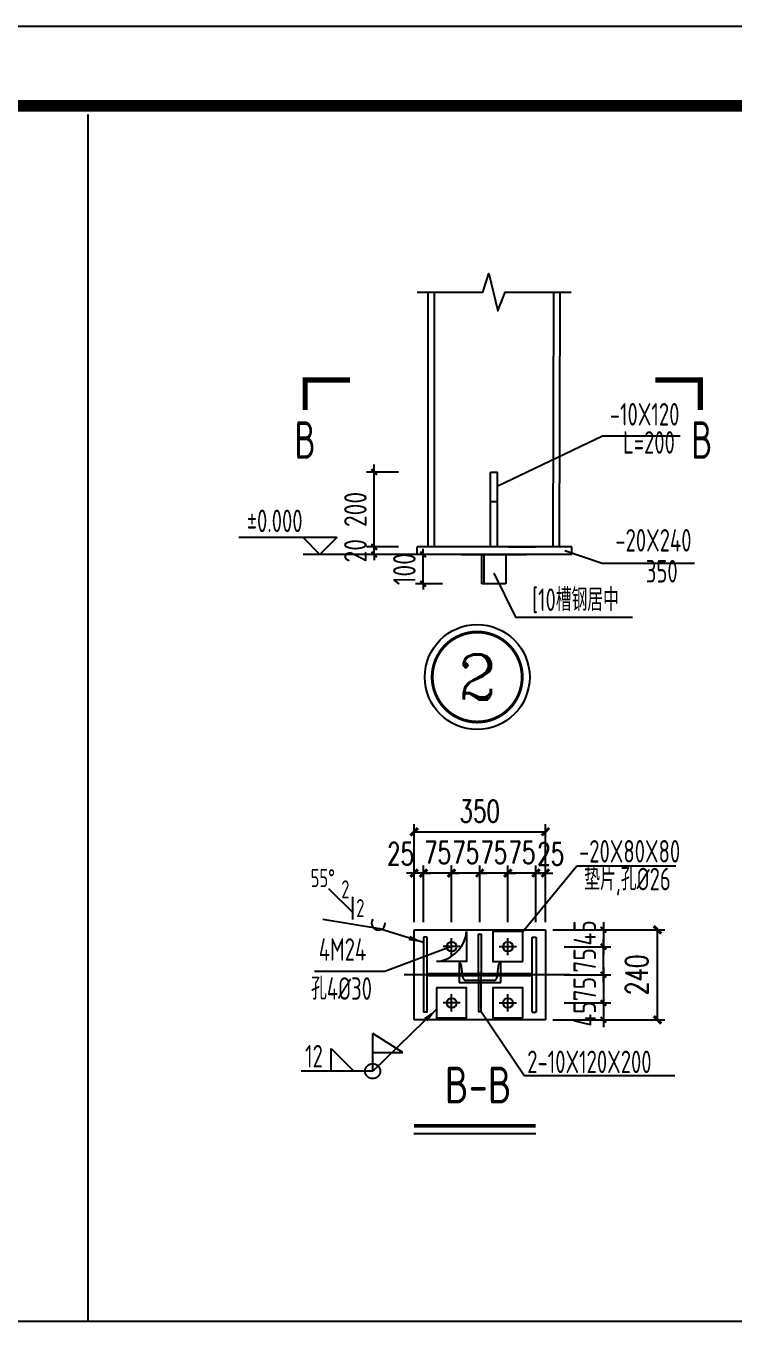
# Model space of a CAD drawing. Extents: x 177291 to 1288761, y 177638 to 322898.
# Drawn here: x 1239060 to 1248492, y 223406 to 240960 of the extents above; entities that cross this region are included whole.
import ezdxf
from ezdxf.enums import TextEntityAlignment as Align

# ---------------------------------------------------------------- set-up
doc = ezdxf.new("R2010")
doc.units = 0
doc.header["$LTSCALE"] = 1000
doc.linetypes.add('ACAD_ISO02W100', pattern=[15, 12, -3])
for name, color, linetype in [('AXIS', 3, 'Continuous'), ('DOTE', 1, 'Continuous'), ('GZ', 50, 'Continuous'), ('HfText', 7, 'Continuous'), ('NUM', 7, 'Continuous'), ('PUB_TEXT', 7, 'Continuous'), ('PUB_TITLE', 4, 'Continuous'), ('PZ', 202, 'Continuous'), ('TEXT', 7, 'Continuous'), ('TG', 110, 'Continuous'), ('THIN', 7, 'Continuous'), ('WELD', 7, 'Continuous'), ('YCX', 90, 'Continuous'), ('引出线', 3, 'Continuous'), ('引线', 3, 'Continuous'), ('虚线', 4, 'ACAD_ISO02W100')]:
    doc.layers.add(name, color=color, linetype=linetype)
doc.styles.add('_TCH_DIM_T3', font='SIMPLEX', dxfattribs={"width": 0.705882, "bigfont": 'GBCBIG'})
doc.styles.add('C', font='tssdeng.shx', dxfattribs={"height": 3, "bigfont": 'tssdchn.shx'})
doc.styles.add('COMPLEX', font='COMPLEX')
doc.styles.get("Standard").update_dxf_attribs({"font": 'gbenor.shx', "bigfont": 'gbcbig.shx'})
doc.styles.add('TSSD_Dimension', font='Tssdeng.shx', dxfattribs={"width": 0.8, "bigfont": 'hztxt.shx'})
doc.styles.add('TSSD_Label', font='tssdeng.shx', dxfattribs={"width": 0.7, "bigfont": 'hztxt.shx'})
doc.styles.add('TSSD_Norm', font='tssdeng.shx', dxfattribs={"bigfont": 'hztxt.shx'})
doc.styles.add('TSSD_Num', font='Tssdeng.shx', dxfattribs={"width": 0.7, "bigfont": 'hztxt.shx'})
doc.dimstyles.new('TCH_100_5', dxfattribs={"dimtxt": 297.5, "dimasz": 100, "dimexe": 100, "dimexo": 100, "dimgap": 126.25, "dimtad": 1, "dimdec": 0, "dimlfac": 0.2, "dimzin": 0, "dimdsep": 46, "dimtxsty": '_TCH_DIM_T3', "dimblk": 'ARCHTICK', "dimcen": 0.09, "dimclrd": 126, "dimclre": 126, "dimclrt": 7, "dimazin": 2, "dimtfac": 1, "dimtdec": 0, "dimtix": 1, "dimtmove": 2, "dimatfit": 3, "dimfxl": 1, "dimtolj": 1, "dimtzin": 0, "dimarcsym": 0})
doc.dimstyles.new('TSSD_20_100', dxfattribs={"dimtxt": 300, "dimasz": 75, "dimexe": 100, "dimexo": 250, "dimgap": 100, "dimtad": 1, "dimdec": 0, "dimlfac": 0.2, "dimzin": 0, "dimdsep": 46, "dimtxsty": 'TSSD_Dimension', "dimblk": 'ARCHTICK', "dimcen": 0, "dimdle": 100, "dimclrt": 7, "dimadec": 0, "dimazin": 0, "dimtfac": 1, "dimtdec": 0, "dimtix": 1, "dimtmove": 2, "dimatfit": 3, "dimfxl": 1, "dimtolj": 1, "dimtzin": 0, "dimarcsym": 0})
doc.dimstyles.new('TSSD_LEADER_STYLE_200.0', dxfattribs={"dimtxt": 0.18, "dimasz": 200, "dimexe": 0.18, "dimexo": 0.0625, "dimgap": 0.09, "dimtad": 0, "dimtih": 1, "dimtoh": 1, "dimdec": 4, "dimzin": 0, "dimdsep": 46, "dimtxsty": 'Standard', "dimcen": 0.09, "dimadec": 0, "dimazin": 0, "dimtfac": 1, "dimtdec": 4, "dimtofl": 0, "dimtmove": 0, "dimatfit": 3, "dimfxl": 1, "dimtolj": 1, "dimtzin": 0, "dimarcsym": 0})

# ---------------------------------------------------------------- blocks, each defined once
blk = doc.blocks.new('_ArchTick')
at = {"color": 0, "linetype": 'ByBlock', "const_width": 0.4}
blk.add_lwpolyline([(-0.5, -0.5), (0.5, 0.5)], dxfattribs=at)
blk = doc.blocks.new('*D232')
at = {"layer": 'AXIS', "color": 0, "linetype": 'ByBlock', "lineweight": -2, "transparency": 16777216}
for p, q in [((1243698, 233917), (1243698, 235117)), ((1244022, 235017), (1243598, 235017)), ((1244022, 234017), (1243598, 234017))]:
    blk.add_line(p, q, dxfattribs=at)
at = {"layer": 'Defpoints', "color": 0, "linetype": 'ByBlock', "transparency": 16777216}
for p in [(1243698, 235017), (1244272, 235017), (1244272, 234017)]:
    blk.add_point(p, dxfattribs=at)
at = {"layer": 'AXIS', "color": 0, "linetype": 'ByBlock', "lineweight": -2, "transparency": 16777216, "xscale": 75, "yscale": 75, "zscale": 75}
for p, rotation in [((1243698, 235017), 90), ((1243698, 234017), 270)]:
    blk.add_blockref('_ArchTick', p, dxfattribs=dict(at, rotation=rotation))
at = {"layer": 'AXIS', "color": 7, "linetype": 'ByBlock', "transparency": 16777216, "insert": (1243448, 234517), "char_height": 300, "attachment_point": 5, "rotation": 90, "style": 'TSSD_Dimension'}
blk.add_mtext('\\A1;200', dxfattribs=at)
blk = doc.blocks.new('*D233')
at = {"layer": 'AXIS', "color": 0, "linetype": 'ByBlock', "lineweight": -2, "transparency": 16777216}
for p, q in [((1244022, 234017), (1243598, 234017)), ((1243698, 234017), (1243698, 234092)), ((1243698, 233917), (1243698, 234017)), ((1244022, 233917), (1243598, 233917)), ((1243698, 233917), (1243698, 233842))]:
    blk.add_line(p, q, dxfattribs=at)
at = {"layer": 'Defpoints', "color": 0, "linetype": 'ByBlock', "transparency": 16777216}
for p in [(1243698, 234017), (1244272, 234017), (1244272, 233917)]:
    blk.add_point(p, dxfattribs=at)
at = {"layer": 'AXIS', "color": 0, "linetype": 'ByBlock', "lineweight": -2, "transparency": 16777216, "xscale": 75, "yscale": 75, "zscale": 75}
for p, rotation in [((1243698, 234017), 270), ((1243698, 233917), 90)]:
    blk.add_blockref('_ArchTick', p, dxfattribs=dict(at, rotation=rotation))
at = {"layer": 'AXIS', "color": 7, "linetype": 'ByBlock', "transparency": 16777216, "insert": (1243448, 233967), "char_height": 300, "attachment_point": 5, "rotation": 90, "style": 'TSSD_Dimension'}
blk.add_mtext('\\A1;20', dxfattribs=at)
blk = doc.blocks.new('*D234')
at = {"layer": 'AXIS', "color": 0, "linetype": 'ByBlock', "lineweight": -2, "transparency": 16777216}
for p, q in [((1244610, 233917), (1244251, 233917)), ((1244351, 233917), (1244351, 233992)), ((1244351, 233526), (1244351, 233917)), ((1244610, 233526), (1244251, 233526)), ((1244351, 233526), (1244351, 233451))]:
    blk.add_line(p, q, dxfattribs=at)
at = {"layer": 'Defpoints', "color": 0, "linetype": 'ByBlock', "transparency": 16777216}
for p in [(1244351, 233917), (1244860, 233917), (1244860, 233526)]:
    blk.add_point(p, dxfattribs=at)
at = {"layer": 'AXIS', "color": 0, "linetype": 'ByBlock', "lineweight": -2, "transparency": 16777216, "xscale": 75, "yscale": 75, "zscale": 75}
for p, rotation in [((1244351, 233917), 270), ((1244351, 233526), 90)]:
    blk.add_blockref('_ArchTick', p, dxfattribs=dict(at, rotation=rotation))
at = {"layer": 'AXIS', "color": 7, "linetype": 'ByBlock', "transparency": 16777216, "insert": (1244101, 233722), "char_height": 300, "attachment_point": 5, "rotation": 90, "style": 'TSSD_Dimension'}
blk.add_mtext('\\A1;100', dxfattribs=at)
blk = doc.blocks.new('ts_idx2')
at = {"color": 0, "linetype": 'ByBlock', "lineweight": -2, "const_width": 0.0333}
blk.add_lwpolyline([(-0.5, 0, 1), (0.5, 0, 1)], format="xyb", close=True, dxfattribs=at)
at = {"color": 0, "linetype": 'ByBlock', "lineweight": -2}
blk.add_circle((0, 0), 0.583, dxfattribs=at)
at = {"color": 0, "linetype": 'ByBlock', "lineweight": -2, "style": 'TSSD_Num', "width": 0.7}
blk.add_attdef('A', text='', height=0.5, dxfattribs=at).set_placement((0, 0), align=Align.MIDDLE_CENTER)
blk = doc.blocks.new('_WELD001')
at = {"linetype": 'ByBlock'}
h = blk.add_hatch(color=0, dxfattribs=at)
h.paths.add_polyline_path([(0.8, 0.5), (0, 1), (0, 0.5)], flags=16)
edge = h.paths.add_edge_path()
edge.add_line((0.8, 0.5), (0, 1))
edge.add_line((0, 0.5), (0.8, 0.5))
edge.add_line((0, 0), (0, 1))
at = {"color": 0, "linetype": 'ByBlock'}
for p, q in [((0, 0), (0, 1)), ((0.8, 0.5), (0, 1)), ((0, 0.5), (0.8, 0.5))]:
    blk.add_line(p, q, dxfattribs=at)
blk = doc.blocks.new('_WELD003')
at = {"color": 0, "linetype": 'ByBlock'}
blk.add_circle((0, 0), 0.5, dxfattribs=at)
blk = doc.blocks.new('_WELD004')
at = {"color": 0, "linetype": 'ByBlock'}
for p, q in [((0, 1), (1, 0)), ((0, 0), (0, 1))]:
    blk.add_line(p, q, dxfattribs=at)
blk = doc.blocks.new('*D237')
at = {"layer": 'AXIS', "color": 126, "linetype": 'ByBlock', "lineweight": -2, "transparency": 16777216}
for p, q in [((1244731, 229668), (1244631, 229668)), ((1244731, 229012), (1244731, 229768)), ((1245106, 229668), (1244731, 229668)), ((1245106, 229012), (1245106, 229768)), ((1245106, 229668), (1245206, 229668))]:
    blk.add_line(p, q, dxfattribs=at)
at = {"layer": 'Defpoints', "color": 0, "linetype": 'ByBlock', "transparency": 16777216}
for p in [(1244731, 229668), (1244731, 228912), (1245106, 228912)]:
    blk.add_point(p, dxfattribs=at)
at = {"layer": 'AXIS', "color": 126, "linetype": 'ByBlock', "lineweight": -2, "transparency": 16777216, "xscale": 100, "yscale": 100, "zscale": 100}
blk.add_blockref('_ArchTick', (1244731, 229668), dxfattribs=at)
at = {"layer": 'AXIS', "color": 126, "linetype": 'ByBlock', "lineweight": -2, "transparency": 16777216, "xscale": 100, "yscale": 100, "zscale": 100, "rotation": 180}
blk.add_blockref('_ArchTick', (1245106, 229668), dxfattribs=at)
at = {"layer": 'AXIS', "color": 7, "linetype": 'ByBlock', "transparency": 16777216, "insert": (1244919, 229943), "char_height": 297.5, "attachment_point": 5, "style": '_TCH_DIM_T3'}
blk.add_mtext('\\A1;75', dxfattribs=at)
blk = doc.blocks.new('*D238')
at = {"layer": 'AXIS', "color": 126, "linetype": 'ByBlock', "lineweight": -2, "transparency": 16777216}
for p, q in [((1244231, 229012), (1244231, 230319)), ((1245981, 229012), (1245981, 230319)), ((1244231, 230219), (1245981, 230219))]:
    blk.add_line(p, q, dxfattribs=at)
at = {"layer": 'Defpoints', "color": 0, "linetype": 'ByBlock', "transparency": 16777216}
for p in [(1245981, 230219), (1244231, 228912), (1245981, 228912)]:
    blk.add_point(p, dxfattribs=at)
at = {"layer": 'AXIS', "color": 126, "linetype": 'ByBlock', "lineweight": -2, "transparency": 16777216, "xscale": 100, "yscale": 100, "zscale": 100, "rotation": 180}
blk.add_blockref('_ArchTick', (1244231, 230219), dxfattribs=at)
at = {"layer": 'AXIS', "color": 126, "linetype": 'ByBlock', "lineweight": -2, "transparency": 16777216, "xscale": 100, "yscale": 100, "zscale": 100}
blk.add_blockref('_ArchTick', (1245981, 230219), dxfattribs=at)
at = {"layer": 'AXIS', "color": 7, "linetype": 'ByBlock', "transparency": 16777216, "insert": (1245106, 230494), "char_height": 297.5, "attachment_point": 5, "style": '_TCH_DIM_T3'}
blk.add_mtext('\\A1;350', dxfattribs=at)
blk = doc.blocks.new('*D239')
at = {"layer": 'AXIS', "color": 126, "linetype": 'ByBlock', "lineweight": -2, "transparency": 16777216}
for p, q in [((1244231, 229668), (1244131, 229668)), ((1244231, 229012), (1244231, 229768)), ((1244356, 229668), (1244231, 229668)), ((1244356, 229012), (1244356, 229768)), ((1244356, 229668), (1244456, 229668))]:
    blk.add_line(p, q, dxfattribs=at)
at = {"layer": 'Defpoints', "color": 0, "linetype": 'ByBlock', "transparency": 16777216}
for p in [(1244231, 229668), (1244231, 228912), (1244356, 228912)]:
    blk.add_point(p, dxfattribs=at)
at = {"layer": 'AXIS', "color": 126, "linetype": 'ByBlock', "lineweight": -2, "transparency": 16777216, "xscale": 100, "yscale": 100, "zscale": 100}
blk.add_blockref('_ArchTick', (1244231, 229668), dxfattribs=at)
at = {"layer": 'AXIS', "color": 126, "linetype": 'ByBlock', "lineweight": -2, "transparency": 16777216, "xscale": 100, "yscale": 100, "zscale": 100, "rotation": 180}
blk.add_blockref('_ArchTick', (1244356, 229668), dxfattribs=at)
at = {"layer": 'AXIS', "color": 7, "linetype": 'ByBlock', "transparency": 16777216, "insert": (1244051, 229926), "char_height": 297.5, "attachment_point": 5, "style": '_TCH_DIM_T3'}
blk.add_mtext('\\A1;25', dxfattribs=at)
blk = doc.blocks.new('*D240')
at = {"layer": 'AXIS', "color": 126, "linetype": 'ByBlock', "lineweight": -2, "transparency": 16777216}
for p, q in [((1245856, 229668), (1245756, 229668)), ((1245856, 229012), (1245856, 229768)), ((1245981, 229668), (1245856, 229668)), ((1245981, 229012), (1245981, 229768)), ((1245981, 229668), (1246081, 229668))]:
    blk.add_line(p, q, dxfattribs=at)
at = {"layer": 'Defpoints', "color": 0, "linetype": 'ByBlock', "transparency": 16777216}
for p in [(1245856, 229668), (1245856, 228912), (1245981, 228912)]:
    blk.add_point(p, dxfattribs=at)
at = {"layer": 'AXIS', "color": 126, "linetype": 'ByBlock', "lineweight": -2, "transparency": 16777216, "xscale": 100, "yscale": 100, "zscale": 100}
blk.add_blockref('_ArchTick', (1245856, 229668), dxfattribs=at)
at = {"layer": 'AXIS', "color": 126, "linetype": 'ByBlock', "lineweight": -2, "transparency": 16777216, "xscale": 100, "yscale": 100, "zscale": 100, "rotation": 180}
blk.add_blockref('_ArchTick', (1245981, 229668), dxfattribs=at)
at = {"layer": 'AXIS', "color": 7, "linetype": 'ByBlock', "transparency": 16777216, "insert": (1246053, 229923), "char_height": 297.5, "attachment_point": 5, "style": '_TCH_DIM_T3'}
blk.add_mtext('\\A1;25', dxfattribs=at)
blk = doc.blocks.new('*D241')
at = {"layer": 'AXIS', "color": 126, "linetype": 'ByBlock', "lineweight": -2, "transparency": 16777216}
for p, q in [((1245106, 229668), (1245006, 229668)), ((1245106, 229012), (1245106, 229768)), ((1245481, 229668), (1245106, 229668)), ((1245481, 229012), (1245481, 229768)), ((1245481, 229668), (1245581, 229668))]:
    blk.add_line(p, q, dxfattribs=at)
at = {"layer": 'Defpoints', "color": 0, "linetype": 'ByBlock', "transparency": 16777216}
for p in [(1245106, 229668), (1245106, 228912), (1245481, 228912)]:
    blk.add_point(p, dxfattribs=at)
at = {"layer": 'AXIS', "color": 126, "linetype": 'ByBlock', "lineweight": -2, "transparency": 16777216, "xscale": 100, "yscale": 100, "zscale": 100}
blk.add_blockref('_ArchTick', (1245106, 229668), dxfattribs=at)
at = {"layer": 'AXIS', "color": 126, "linetype": 'ByBlock', "lineweight": -2, "transparency": 16777216, "xscale": 100, "yscale": 100, "zscale": 100, "rotation": 180}
blk.add_blockref('_ArchTick', (1245481, 229668), dxfattribs=at)
at = {"layer": 'AXIS', "color": 7, "linetype": 'ByBlock', "transparency": 16777216, "insert": (1245294, 229943), "char_height": 297.5, "attachment_point": 5, "style": '_TCH_DIM_T3'}
blk.add_mtext('\\A1;75', dxfattribs=at)
blk = doc.blocks.new('*D242')
at = {"layer": 'AXIS', "color": 126, "linetype": 'ByBlock', "lineweight": -2, "transparency": 16777216}
for p, q in [((1244356, 229668), (1244256, 229668)), ((1244356, 229012), (1244356, 229768)), ((1244731, 229668), (1244356, 229668)), ((1244731, 229012), (1244731, 229768)), ((1244731, 229668), (1244831, 229668))]:
    blk.add_line(p, q, dxfattribs=at)
at = {"layer": 'Defpoints', "color": 0, "linetype": 'ByBlock', "transparency": 16777216}
for p in [(1244356, 229668), (1244356, 228912), (1244731, 228912)]:
    blk.add_point(p, dxfattribs=at)
at = {"layer": 'AXIS', "color": 126, "linetype": 'ByBlock', "lineweight": -2, "transparency": 16777216, "xscale": 100, "yscale": 100, "zscale": 100}
blk.add_blockref('_ArchTick', (1244356, 229668), dxfattribs=at)
at = {"layer": 'AXIS', "color": 126, "linetype": 'ByBlock', "lineweight": -2, "transparency": 16777216, "xscale": 100, "yscale": 100, "zscale": 100, "rotation": 180}
blk.add_blockref('_ArchTick', (1244731, 229668), dxfattribs=at)
at = {"layer": 'AXIS', "color": 7, "linetype": 'ByBlock', "transparency": 16777216, "insert": (1244544, 229943), "char_height": 297.5, "attachment_point": 5, "style": '_TCH_DIM_T3'}
blk.add_mtext('\\A1;75', dxfattribs=at)
blk = doc.blocks.new('*D243')
at = {"layer": 'AXIS', "color": 126, "linetype": 'ByBlock', "lineweight": -2, "transparency": 16777216}
for p, q in [((1245481, 229668), (1245381, 229668)), ((1245481, 229012), (1245481, 229768)), ((1245856, 229668), (1245481, 229668)), ((1245856, 229012), (1245856, 229768)), ((1245856, 229668), (1245956, 229668))]:
    blk.add_line(p, q, dxfattribs=at)
at = {"layer": 'Defpoints', "color": 0, "linetype": 'ByBlock', "transparency": 16777216}
for p in [(1245481, 229668), (1245481, 228912), (1245856, 228912)]:
    blk.add_point(p, dxfattribs=at)
at = {"layer": 'AXIS', "color": 126, "linetype": 'ByBlock', "lineweight": -2, "transparency": 16777216, "xscale": 100, "yscale": 100, "zscale": 100}
blk.add_blockref('_ArchTick', (1245481, 229668), dxfattribs=at)
at = {"layer": 'AXIS', "color": 126, "linetype": 'ByBlock', "lineweight": -2, "transparency": 16777216, "xscale": 100, "yscale": 100, "zscale": 100, "rotation": 180}
blk.add_blockref('_ArchTick', (1245856, 229668), dxfattribs=at)
at = {"layer": 'AXIS', "color": 7, "linetype": 'ByBlock', "transparency": 16777216, "insert": (1245669, 229943), "char_height": 297.5, "attachment_point": 5, "style": '_TCH_DIM_T3'}
blk.add_mtext('\\A1;75', dxfattribs=at)
blk = doc.blocks.new('*D244')
at = {"layer": 'AXIS', "color": 0, "linetype": 'ByBlock', "lineweight": -2, "transparency": 16777216}
for p, q in [((1246756, 228037), (1246756, 227612)), ((1246231, 227937), (1246856, 227937)), ((1246231, 227712), (1246856, 227712))]:
    blk.add_line(p, q, dxfattribs=at)
at = {"layer": 'Defpoints', "color": 0, "linetype": 'ByBlock', "transparency": 16777216}
for p in [(1245981, 227937), (1245981, 227712), (1246756, 227712)]:
    blk.add_point(p, dxfattribs=at)
at = {"layer": 'AXIS', "color": 0, "linetype": 'ByBlock', "lineweight": -2, "transparency": 16777216, "xscale": 75, "yscale": 75, "zscale": 75}
for p, rotation in [((1246756, 227937), 90), ((1246756, 227712), 270)]:
    blk.add_blockref('_ArchTick', p, dxfattribs=dict(at, rotation=rotation))
at = {"layer": 'AXIS', "color": 7, "linetype": 'ByBlock', "transparency": 16777216, "insert": (1246506, 227789), "char_height": 300, "attachment_point": 5, "rotation": 90, "style": 'TSSD_Dimension'}
blk.add_mtext('\\A1;45', dxfattribs=at)
blk = doc.blocks.new('*D245')
at = {"layer": 'AXIS', "color": 0, "linetype": 'ByBlock', "lineweight": -2, "transparency": 16777216}
for p, q in [((1246756, 228212), (1246756, 228787)), ((1246231, 228687), (1246856, 228687)), ((1246231, 228312), (1246856, 228312))]:
    blk.add_line(p, q, dxfattribs=at)
at = {"layer": 'Defpoints', "color": 0, "linetype": 'ByBlock', "transparency": 16777216}
for p in [(1245981, 228687), (1246756, 228687), (1245981, 228312)]:
    blk.add_point(p, dxfattribs=at)
at = {"layer": 'AXIS', "color": 0, "linetype": 'ByBlock', "lineweight": -2, "transparency": 16777216, "xscale": 75, "yscale": 75, "zscale": 75}
for p, rotation in [((1246756, 228687), 90), ((1246756, 228312), 270)]:
    blk.add_blockref('_ArchTick', p, dxfattribs=dict(at, rotation=rotation))
at = {"layer": 'AXIS', "color": 7, "linetype": 'ByBlock', "transparency": 16777216, "insert": (1246506, 228504), "char_height": 300, "attachment_point": 5, "rotation": 90, "style": 'TSSD_Dimension'}
blk.add_mtext('\\A1;75', dxfattribs=at)
blk = doc.blocks.new('_WELD008')
at = {"color": 0, "linetype": 'ByBlock'}
for p, q in [((0, 0.3), (1.061, 1.361)), ((0, 0), (0, 1))]:
    blk.add_line(p, q, dxfattribs=at)
for tag, p in [('C', (1.286, 1.416)), ('B', (0.288, 0.856)), ('A', (-0.303, -0.009))]:
    blk.add_attdef(tag, text='', height=0.8, dxfattribs=at).set_placement(p, align=Align.CENTER)
blk = doc.blocks.new('*D246')
at = {"layer": 'AXIS', "color": 126, "linetype": 'ByBlock', "lineweight": -2, "transparency": 16777216}
for p, q in [((1246081, 228912), (1247575, 228912)), ((1247475, 227712), (1247475, 228912)), ((1246081, 227712), (1247575, 227712))]:
    blk.add_line(p, q, dxfattribs=at)
at = {"layer": 'Defpoints', "color": 0, "linetype": 'ByBlock', "transparency": 16777216}
for p in [(1245981, 228912), (1247475, 228912), (1245981, 227712)]:
    blk.add_point(p, dxfattribs=at)
at = {"layer": 'AXIS', "color": 126, "linetype": 'ByBlock', "lineweight": -2, "transparency": 16777216, "xscale": 100, "yscale": 100, "zscale": 100}
for p, rotation in [((1247475, 228912), 90), ((1247475, 227712), 270)]:
    blk.add_blockref('_ArchTick', p, dxfattribs=dict(at, rotation=rotation))
at = {"layer": 'AXIS', "color": 7, "linetype": 'ByBlock', "transparency": 16777216, "insert": (1247200, 228312), "char_height": 297.5, "attachment_point": 5, "rotation": 90, "style": '_TCH_DIM_T3'}
blk.add_mtext('\\A1;240', dxfattribs=at)
blk = doc.blocks.new('*D247')
at = {"layer": 'AXIS', "color": 0, "linetype": 'ByBlock', "lineweight": -2, "transparency": 16777216}
for p, q in [((1246756, 228412), (1246756, 227837)), ((1246231, 228312), (1246856, 228312)), ((1246231, 227937), (1246856, 227937))]:
    blk.add_line(p, q, dxfattribs=at)
at = {"layer": 'Defpoints', "color": 0, "linetype": 'ByBlock', "transparency": 16777216}
for p in [(1245981, 228312), (1245981, 227937), (1246756, 227937)]:
    blk.add_point(p, dxfattribs=at)
at = {"layer": 'AXIS', "color": 0, "linetype": 'ByBlock', "lineweight": -2, "transparency": 16777216, "xscale": 75, "yscale": 75, "zscale": 75}
for p, rotation in [((1246756, 228312), 90), ((1246756, 227937), 270)]:
    blk.add_blockref('_ArchTick', p, dxfattribs=dict(at, rotation=rotation))
at = {"layer": 'AXIS', "color": 7, "linetype": 'ByBlock', "transparency": 16777216, "insert": (1246506, 228121), "char_height": 300, "attachment_point": 5, "rotation": 90, "style": 'TSSD_Dimension'}
blk.add_mtext('\\A1;75', dxfattribs=at)
blk = doc.blocks.new('*D248')
at = {"layer": 'AXIS', "color": 0, "linetype": 'ByBlock', "lineweight": -2, "transparency": 16777216}
for p, q in [((1246106, 228912), (1246856, 228912)), ((1246756, 229012), (1246756, 228587)), ((1246231, 228687), (1246856, 228687))]:
    blk.add_line(p, q, dxfattribs=at)
at = {"layer": 'Defpoints', "color": 0, "linetype": 'ByBlock', "transparency": 16777216}
for p in [(1245856, 228912), (1245981, 228687), (1246756, 228687)]:
    blk.add_point(p, dxfattribs=at)
at = {"layer": 'AXIS', "color": 0, "linetype": 'ByBlock', "lineweight": -2, "transparency": 16777216, "xscale": 75, "yscale": 75, "zscale": 75}
for p, rotation in [((1246756, 228912), 90), ((1246756, 228687), 270)]:
    blk.add_blockref('_ArchTick', p, dxfattribs=dict(at, rotation=rotation))
at = {"layer": 'AXIS', "color": 7, "linetype": 'ByBlock', "transparency": 16777216, "insert": (1246506, 228871), "char_height": 300, "attachment_point": 5, "rotation": 90, "style": 'TSSD_Dimension'}
blk.add_mtext('\\A1;45', dxfattribs=at)

msp = doc.modelspace()

# ---------------------------------------------------------------- linework, layer by layer
at = {"layer": 'AXIS'}
for p, q in [((1239878.29, 239784.27), (1239878.29, 223694.23)), ((1229960.6, 223694.23), (1280276.45, 223694.23))]:
    msp.add_line(p, q, dxfattribs=at)
at = {"layer": 'AXIS', "linetype": 'ByBlock'}
msp.add_line((1246312.3, 228312.35), (1244100.21, 228312.35), dxfattribs=at)
at = {"layer": 'DOTE'}
for p, q in [((1244731.4, 228572.35), (1244731.4, 228802.35)), ((1245481.4, 228572.35), (1245481.4, 228802.35)), ((1244846.4, 228687.35), (1244616.4, 228687.35)), ((1245366.4, 228687.35), (1245596.4, 228687.35)), ((1244731.4, 227822.35), (1244731.4, 228052.35)), ((1245481.4, 227822.35), (1245481.4, 228052.35)), ((1244846.4, 227937.35), (1244616.4, 227937.35)), ((1245366.4, 227937.35), (1245596.4, 227937.35))]:
    msp.add_line(p, q, dxfattribs=at)
at = {"layer": 'GZ'}
for p, q in [((1244420.53, 234016.97), (1244420.53, 237415.72)), ((1244504.82, 234016.97), (1244504.82, 237415.72)), ((1246086.25, 234016.97), (1246092.79, 237415.71)), ((1246170.53, 234016.81), (1246177.08, 237415.55)), ((1244271.78, 233916.92), (1244271.78, 234016.97)), ((1246334.11, 234016.97), (1244271.78, 234016.97)), ((1245100.53, 234017.03), (1244740.53, 234017.03)), ((1245490.53, 234017.03), (1245850.53, 234017.04)), ((1246334.11, 233916.92), (1246334.11, 234016.97)), ((1246334.11, 233916.92), (1244271.78, 233916.92)), ((1244860.01, 233916.92), (1245730.86, 233916.92)), ((1244406.4, 228812.35), (1244356.4, 228812.35)), ((1244356.4, 228812.35), (1244356.4, 227812.35)), ((1244406.4, 227812.35), (1244406.4, 228812.35)), ((1245806.4, 228812.35), (1245856.4, 228812.35)), ((1245806.4, 227812.35), (1245806.4, 228812.35)), ((1245856.4, 228812.35), (1245856.4, 227812.35)), ((1244406.4, 228327.35), (1245806.4, 228327.35)), ((1245806.4, 228297.35), (1244406.4, 228297.35)), ((1244406.4, 227812.35), (1244356.4, 227812.35)), ((1245806.4, 227812.35), (1245856.4, 227812.35))]:
    msp.add_line(p, q, dxfattribs=at)
for points in [[(1244270.53, 237415.72), (1244570.53, 237415.72), (1245147.53, 237415.72), (1245227.53, 237665.72), (1245345.85, 237166.35), (1245443.53, 237415.72), (1246027.08, 237416.67), (1246327.08, 237416.67)], [(1244931.4, 228887.35), (1244931.4, 228487.35), (1244531.4, 228487.35)]]:
    msp.add_lwpolyline(points, dxfattribs=at)
for points in [[(1245681.4, 228487.35), (1245681.4, 228887.35), (1245281.4, 228887.35), (1245281.4, 228487.35)], [(1244531.4, 228137.35), (1244531.4, 227737.35), (1244931.4, 227737.35), (1244931.4, 228137.35)], [(1245681.4, 227737.35), (1245681.4, 228137.35), (1245281.4, 228137.35), (1245281.4, 227737.35)]]:
    msp.add_lwpolyline(points, close=True, dxfattribs=at)
for centre in [(1244731.4, 228687.35), (1245481.4, 228687.35), (1244731.4, 227937.35), (1245481.4, 227937.35)]:
    msp.add_circle(centre, 65, dxfattribs=at)
msp.add_arc((1244476.68, 228942.07), 458, 276.862015, 353.137985, dxfattribs=at)
at = {"layer": 'NUM', "const_width": 50}
msp.add_lwpolyline([(1244229.27, 226297.67), (1245852.83, 226297.67)], dxfattribs=at)
at = {"layer": 'PUB_TITLE'}
msp.add_lwpolyline([(1199563.96, 240960.27), (1288761.34, 240960.27), (1288761.34, 177959.98), (1199563.96, 177959.98)], close=True, dxfattribs=at)
at = {"layer": 'PUB_TITLE', "const_width": 159.09}
msp.add_lwpolyline([(1202215.49, 179020.59), (1202215.49, 239899.66), (1287700.73, 239899.66), (1287700.73, 179020.59)], close=True, dxfattribs=at)
at = {"layer": 'PZ'}
for p, q in [((1244231.4, 228912.35), (1245981.4, 228912.35)), ((1244231.4, 227712.35), (1244231.4, 228912.35)), ((1245981.4, 228912.35), (1245981.4, 227712.35)), ((1245981.4, 227712.35), (1244231.4, 227712.35))]:
    msp.add_line(p, q, dxfattribs=at)
for points in [[(1245088.24, 228327.35), (1245088.24, 228852.35), (1245124.56, 228852.35), (1245124.56, 228327.35)], [(1245088.24, 228297.35), (1245088.24, 227822.35), (1245124.56, 227822.35), (1245124.56, 228297.35)]]:
    msp.add_lwpolyline(points, close=True, dxfattribs=at)
at = {"layer": 'TG'}
msp.add_line((1245250.83, 234624.39), (1245340.23, 234624.39), dxfattribs=at)
msp.add_lwpolyline([(1245250.83, 235016.97), (1245340.23, 235016.97), (1245340.23, 234016.97), (1245250.83, 234016.97)], close=True, dxfattribs=at)
at = {"layer": 'THIN', "linetype": 'ByBlock'}
msp.add_lwpolyline([(1244229.27, 226197.67), (1245852.83, 226197.67)], dxfattribs=at)
at = {"layer": 'WELD'}
for p, q in [((1243770.74, 228926.53), (1243014.25, 229051.53)), ((1243678.38, 227027.09), (1242727.07, 227027.09))]:
    msp.add_line(p, q, dxfattribs=at)
msp.add_arc((1243755.49, 228999.89), 90.67, 145.280235, 2.427962, dxfattribs=at)
at = {"layer": 'YCX'}
msp.add_line((1244250.96, 233916.92), (1242750.01, 233916.92), dxfattribs=at)
msp.add_lwpolyline([(1242750.01, 234141.92), (1242975.01, 233916.92), (1243200.01, 234141.92), (1241894.19, 234141.92)], dxfattribs=at)
at = {"layer": '引出线', "const_width": 70}
for points in [[(1243377.94, 236243.06), (1242777.94, 236243.06), (1242777.94, 235843.06)], [(1247447.72, 236243.06), (1248047.72, 236243.06), (1248047.72, 235843.06)]]:
    msp.add_lwpolyline(points, dxfattribs=at)
at = {"layer": '引线'}
for p, q in [((1245340.23, 234827.51), (1246745.14, 235500.06)), ((1246745.14, 235500.06), (1247777.21, 235500.06)), ((1246238.74, 233971.95), (1246737.9, 233803.01)), ((1246737.9, 233803.01), (1247968.6, 233803.01)), ((1245681.4, 228887.35), (1246400.25, 229763.71)), ((1246400.25, 229763.71), (1247720.07, 229763.71)), ((1244731.4, 228687.35), (1243841.9, 228358.03)), ((1243841.9, 228358.03), (1242904.78, 228358.03)), ((1245124.56, 227822.35), (1245702.43, 226966.43)), ((1247708.9, 226966.43), (1245702.43, 226966.43))]:
    msp.add_line(p, q, dxfattribs=at)
msp.add_lwpolyline([(1245295.53, 233666.92), (1245581.1, 233079.42), (1245581.1, 233079.42), (1247142.78, 233079.42)], dxfattribs=at)
at = {"layer": '虚线'}
for p, q in [((1245135.69, 233526.25), (1245135.69, 233916.92)), ((1245166.62, 233526.25), (1245166.62, 233916.92)), ((1245452.18, 233916.92), (1245452.18, 233526.25)), ((1245452.18, 233526.25), (1245135.69, 233526.25))]:
    msp.add_line(p, q, dxfattribs=at)
msp.add_lwpolyline([(1245145.82, 228210.79), (1245385.82, 228210.79), (1245385.82, 228471.79), (1245374.11, 228471.79, 0.22513565), (1245352.84, 228427.55), (1245335.22, 228276.29, -0.38531359), (1245292.68, 228237.79), (1244923.96, 228237.79, -0.38531359), (1244881.42, 228276.29), (1244863.79, 228427.55, 0.22513565), (1244842.53, 228471.79), (1244830.82, 228471.79), (1244830.82, 228210.79)], format="xyb", close=True, dxfattribs=at)

# ---------------------------------------------------------------- block references
at = {"layer": 'AXIS'}
ref = msp.add_blockref('ts_idx2', (1245072.29, 232282.68), dxfattribs=dict(at, xscale=1200, yscale=1200, zscale=1200))
ref.add_attrib('9', '2', dxfattribs={"layer": 'THIN', "height": 600, "style": 'COMPLEX'}).set_placement((1245072.29, 232282.68), align=Align.MIDDLE_CENTER)
at = {"layer": 'WELD'}
ref = msp.add_blockref('_WELD008', (1243414.25, 229051.53), dxfattribs=dict(at, xscale=-300, yscale=300, zscale=300))
ref.add_attrib('2', '2', dxfattribs={"height": 240, "style": 'TSSD_Label', "width": 0.7}).set_placement((1243314.25, 229451.53), align=Align.MIDDLE_CENTER)
ref.add_attrib('2', '2', dxfattribs={"height": 240, "style": 'TSSD_Label', "width": 0.7}).set_placement((1243514.25, 229201.53), align=Align.MIDDLE_CENTER)
ref.add_attrib('55%%d', '55%%d', dxfattribs={"height": 240, "style": 'TSSD_Label', "width": 0.7}).set_placement((1243014.25, 229601.53), align=Align.MIDDLE_CENTER)
for name, p, xscale, yscale, zscale in [('_WELD001', (1243678.38, 227027.09), 500, 500, 500), ('_WELD004', (1243127.07, 227027.09), 300, 300, 300), ('_WELD003', (1243678.38, 227027.09), 200, 200, 200)]:
    msp.add_blockref(name, p, dxfattribs=dict(at, xscale=xscale, yscale=yscale, zscale=zscale))

# ---------------------------------------------------------------- texts
at = {"layer": 'HfText', "style": 'TSSD_Label', "width": 0.7}
msp.add_text('12', height=300, dxfattribs=at).set_placement((1242777.07, 227077.09))
at = {"layer": 'PUB_TEXT', "style": 'TSSD_Num', "width": 0.7}
for p in [(1242777.94, 235443.06), (1248068.07, 235443.06)]:
    msp.add_text('B', height=500, dxfattribs=at).set_placement(p, align=Align.MIDDLE_CENTER)
at = {"layer": 'PUB_TEXT', "style": 'C', "width": 0.8}
msp.add_text('B-B', height=490, dxfattribs=at).set_placement((1244640.19, 226450.04), align=Align.BOTTOM_LEFT)
at = {"layer": 'TEXT', "style": 'TSSD_Norm', "width": 0.7}
for s, p in [('-10X120', (1247768.92, 235546.49)), ('L=200', (1247708, 235171.79)), ('-20X240', (1247930.22, 233866)), ('350', (1247745.2, 233453.1))]:
    msp.add_text(s, height=300, dxfattribs=at).set_placement(p, align=Align.BOTTOM_RIGHT)
msp.add_text('%%p0.000', height=300, dxfattribs=at).set_placement((1242371.88, 234365.48), align=Align.MIDDLE)
msp.add_text('[10槽钢居中', height=300, dxfattribs=at).set_placement((1246382.93, 233163.76), align=Align.CENTER)
for s, p in [('-20X80X80', (1246430.15, 229808.92)), ('垫片,孔%%c26', (1246499.28, 229438.93)), ('4M24', (1242959.49, 228500.06)), ('孔4%%c30', (1242857.02, 227979.07)), ('2-10X120X200', (1245739.57, 227001.1))]:
    msp.add_text(s, height=300, dxfattribs=at).set_placement(p)

# ---------------------------------------------------------------- dimensions: what is measured, and where the dimension line sits
at = {"layer": 'AXIS', "linetype": 'ByBlock'}
for base, p1, p2, angle, dimstyle, picture, middle in [((1243698.3, 235016.97), (1244271.78, 234016.97), (1244271.78, 235016.97), 90, 'TSSD_20_100', '*D232', (1243448.3, 234516.97)), ((1243698.3, 234016.97), (1244271.78, 233916.92), (1244271.78, 234016.97), 90, 'TSSD_20_100', '*D233', (1243448.3, 233966.94)), ((1245981.4, 230219.41), (1244231.4, 228912.35), (1245981.4, 228912.35), 180, 'TCH_100_5', '*D238', (1245106.4, 230494.41)), ((1244356.4, 229667.99), (1244731.4, 228912.35), (1244356.4, 228912.35), 180, 'TCH_100_5', '*D242', (1244543.9, 229942.99)), ((1244731.4, 229667.99), (1245106.4, 228912.35), (1244731.4, 228912.35), 180, 'TCH_100_5', '*D237', (1244918.9, 229942.99)), ((1245106.4, 229667.99), (1245481.4, 228912.35), (1245106.4, 228912.35), 180, 'TCH_100_5', '*D241', (1245293.9, 229942.99)), ((1245481.4, 229667.99), (1245856.4, 228912.35), (1245481.4, 228912.35), 180, 'TCH_100_5', '*D243', (1245668.9, 229942.99)), ((1247474.65, 228912.35), (1245981.4, 227712.35), (1245981.4, 228912.35), 90, 'TCH_100_5', '*D246', (1247199.65, 228312.35))]:
    dim = msp.add_linear_dim(base=base, p1=p1, p2=p2, angle=angle, dimstyle=dimstyle, dxfattribs=at)
    dim.commit()
    dim.dimension.update_dxf_attribs({"geometry": picture, "text_midpoint": middle})
dim = msp.add_linear_dim(base=(1244350.96, 233916.92), p1=(1244860.01, 233526.25), p2=(1244860.01, 233916.92), angle=90, text='100', dimstyle='TSSD_20_100', dxfattribs=at)
dim.commit()
dim.dimension.update_dxf_attribs({"geometry": '*D234', "text_midpoint": (1244100.96, 233721.59)})
for base, p1, p2, angle, dimstyle, picture, middle in [((1244231.4, 229667.99), (1244356.4, 228912.35), (1244231.4, 228912.35), 180, 'TCH_100_5', '*D239', (1244051.18, 229926.14)), ((1245856.4, 229667.99), (1245981.4, 228912.35), (1245856.4, 228912.35), 180, 'TCH_100_5', '*D240', (1246052.52, 229923.11)), ((1246755.56, 228687.35), (1245856.4, 228912.35), (1245981.4, 228687.35), 270, 'TSSD_20_100', '*D248', (1246505.56, 228870.73)), ((1246755.56, 228687.35), (1245981.4, 228312.35), (1245981.4, 228687.35), 90, 'TSSD_20_100', '*D245', (1246505.56, 228503.97)), ((1246755.56, 227937.35), (1245981.4, 228312.35), (1245981.4, 227937.35), 270, 'TSSD_20_100', '*D247', (1246505.56, 228120.73)), ((1246755.56, 227712.35), (1245981.4, 227937.35), (1245981.4, 227712.35), 90, 'TSSD_20_100', '*D244', (1246505.56, 227789.42))]:
    dim = msp.add_linear_dim(base=base, p1=p1, p2=p2, angle=angle, dimstyle=dimstyle, dxfattribs=at)
    dim.commit()
    dim.dimension.update_dxf_attribs({"geometry": picture, "text_midpoint": middle, "dimtype": 160})

# ---------------------------------------------------------------- leaders
at = {"layer": 'WELD'}
for points in [[(1244356.4, 228743.12), (1243770.74, 228926.53)], [(1244531.4, 227853.47), (1243678.38, 227027.09)]]:
    msp.add_leader(points, dimstyle='TSSD_LEADER_STYLE_200.0', dxfattribs=at)

doc.saveas('drawing.dxf')
